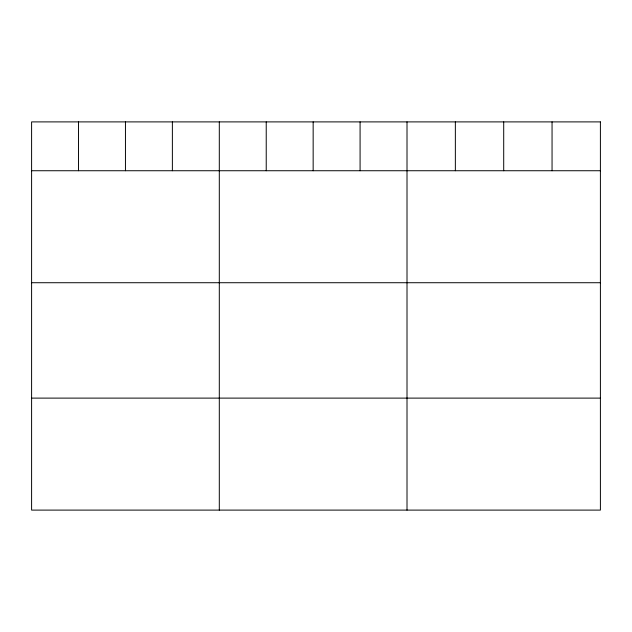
<?xml version="1.0" encoding="UTF-8"?>
<svg xmlns="http://www.w3.org/2000/svg" width="632" height="632" viewBox="0 0 632 632"><rect width="100%" height="100%" fill="white"/><g stroke="black" fill="none" stroke-linecap="round" stroke-linejoin="round"><path stroke-width="0.95" d="M31.6 170.735L600.4 170.735M31.6 282.725L600.4 282.725M31.6 398.113L600.4 398.113M552.052 121.897L552.052 170.735M503.704 121.897L503.704 170.735M455.356 121.897L455.356 170.735M407.008 121.897L407.008 510.103M360.082 121.897L360.082 170.735M313.156 121.897L313.156 170.735M266.23 121.897L266.23 170.735M219.304 121.897L219.304 510.103M172.378 121.897L172.378 170.735M125.452 121.897L125.452 170.735M78.526 121.897L78.526 170.735M600.4 121.897L31.6 121.897L31.6 510.103L600.4 510.103L600.4 121.897"/></g></svg>
